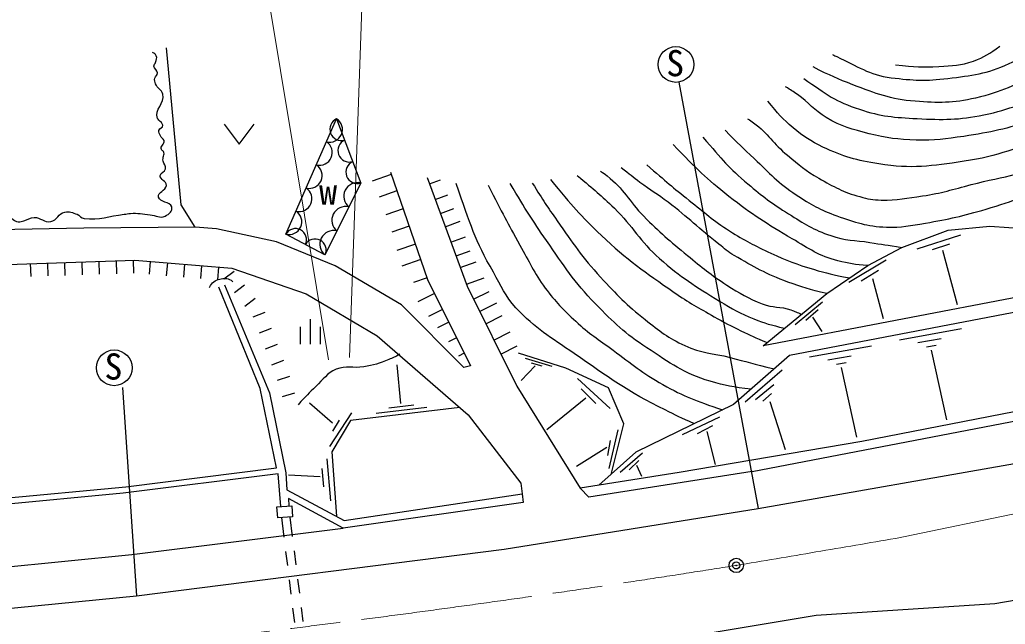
# Model space of a CAD drawing. Units: millimetres at full size, sheet at 1:1000; details may follow other scales. Extents: x 40000 to 680000, y 20000 to 380000.
# Drawn here: x 112099 to 181034, y 278766 to 321068 of the extents above; entities that cross this region are included whole.
import ezdxf
from ezdxf.enums import TextEntityAlignment as Align

# ---------------------------------------------------------------- set-up
doc = ezdxf.new("R2010")
doc.units = ezdxf.units.MM
doc.header["$LTSCALE"] = 1000
doc.header["$PDMODE"] = 32
doc.header["$PDSIZE"] = 500
doc.linetypes.add('CHAIN', pattern=[18.5, 12, -1.5, 3.5, -1.5])
for name, color, linetype, lineweight in [('M-BGD', 7, 'Continuous', 25), ('M-BMK', 2, 'CHAIN', 13), ('M-BMK-SRVR', 3, 'Continuous', 25), ('M-STR-HTXT', 7, 'Continuous', 13)]:
    doc.layers.add(name, color=color, linetype=linetype, lineweight=lineweight)
doc.styles.add('ＭＳ ゴシック', font='')
doc.styles.get('ＭＳ ゴシック').set_extended_font_data('MS Gothic')

msp = doc.modelspace()

# ---------------------------------------------------------------- linework, layer by layer
at = {"layer": 'M-BGD'}
for p, q in [((123390, 308104), (122363, 319110)), ((158194, 316699), (163750, 286873)), ((126408, 313761), (127458, 312361)), ((127458, 312361), (128508, 313761)), ((138079, 310238), (136758, 309779)), ((138022, 310400), (140629, 302896)), ((140596, 310033), (143391, 302423)), ((140765, 309573), (141538, 309857)), ((138478, 309090), (137232, 308658)), ((141160, 308497), (142054, 308825)), ((124365, 306550), (123390, 308104)), ((138913, 307836), (137708, 307417)), ((141526, 307499), (142474, 307847)), ((141863, 306584), (142904, 306966)), ((116577, 306471), (103303, 306226)), ((124365, 306550), (116577, 306471)), ((125865, 306445), (124365, 306550)), ((130052, 305524), (125865, 306445)), ((139338, 306614), (138129, 306194)), ((173800, 305140), (177029, 306334)), ((177029, 306334), (179961, 306615)), ((179961, 306615), (183163, 306394)), ((134159, 303838), (130052, 305524)), ((142261, 305499), (143269, 305869)), ((174862, 305045), (177916, 306011)), ((175950, 304993), (177144, 305396)), ((139772, 305365), (138478, 304916)), ((142615, 304536), (143613, 304902)), ((171430, 303876), (173800, 305140)), ((176652, 304940), (177670, 301148)), ((102132, 303647), (120142, 304240)), ((114037, 304039), (114067, 303139)), ((115237, 304078), (115266, 303179)), ((116436, 304118), (116466, 303218)), ((117635, 304157), (117665, 303258)), ((118835, 304197), (118864, 303297)), ((120034, 304236), (120064, 303337)), ((120142, 304240), (126930, 303678)), ((121230, 304150), (121156, 303253)), ((122426, 304051), (122352, 303154)), ((140148, 304280), (138837, 303825)), ((142914, 303721), (144021, 304128)), ((170087, 302711), (172703, 304273)), ((112838, 303999), (112867, 303100)), ((123622, 303952), (123548, 303055)), ((124818, 303853), (124744, 302956)), ((126014, 303754), (125940, 302857)), ((127101, 303455), (126387, 302908)), ((126930, 303678), (132135, 301882)), ((138793, 301126), (134159, 303838)), ((192969, 303778), (164093, 298242)), ((168551, 301910), (171430, 303876)), ((170947, 302798), (172158, 303536)), ((140593, 303002), (139642, 302671)), ((140629, 302896), (143631, 296854)), ((143342, 302555), (144580, 303010)), ((171737, 302956), (172492, 300165)), ((128928, 295253), (126032, 302345)), ((126432, 302528), (129573, 294953)), ((127831, 302503), (127116, 301956)), ((143391, 302423), (146866, 295429)), ((143847, 301505), (144943, 302049)), ((191600, 302497), (165929, 297570)), ((128561, 301551), (127846, 301003)), ((132135, 301882), (137111, 298959)), ((141119, 301909), (139955, 301331)), ((144269, 300655), (145462, 301247)), ((164093, 298242), (168551, 301910)), ((166341, 299747), (168248, 301327)), ((129251, 300576), (128412, 300253)), ((143164, 296726), (138793, 301126)), ((141672, 300796), (140700, 300313)), ((167078, 300040), (167944, 300789)), ((132432, 298358), (132432, 300108)), ((142114, 299907), (141317, 299511)), ((144697, 299794), (145849, 300366)), ((167546, 300262), (168213, 299244)), ((129683, 299456), (128843, 299133)), ((131732, 298358), (131732, 299583)), ((133132, 298358), (133132, 299583)), ((145262, 298657), (146408, 299226)), ((173625, 298678), (177978, 299468)), ((137111, 298959), (143457, 293430)), ((142655, 298818), (142084, 298535)), ((174924, 298485), (176539, 298766)), ((130114, 298336), (129274, 298013)), ((145754, 297667), (146902, 298238)), ((167330, 297470), (171683, 298260)), ((175521, 298169), (176188, 298292)), ((175854, 297941), (176925, 293078)), ((130545, 297216), (129705, 296893)), ((143196, 297729), (142792, 297528)), ((150295, 296693), (146985, 297740)), ((147462, 297380), (149322, 296818)), ((165929, 297570), (162019, 294135)), ((168629, 297277), (170244, 297558)), ((138755, 294217), (138510, 296920)), ((143631, 296854), (143164, 296726)), ((148152, 296842), (147169, 295812)), ((147871, 297064), (148609, 296842)), ((153291, 295317), (150295, 296693)), ((162837, 294328), (165434, 296575)), ((169226, 296961), (169893, 297084)), ((169559, 296733), (170630, 291870)), ((130973, 296096), (130112, 295833)), ((151101, 295964), (153395, 293869)), ((192645, 295776), (170996, 291552)), ((119280, 295337), (120264, 280764)), ((130058, 289720), (128928, 295253)), ((146866, 295429), (151309, 288291)), ((151359, 295239), (152400, 294209)), ((154344, 292781), (153291, 295317)), ((163574, 294503), (164855, 295539)), ((129573, 294953), (130703, 289364)), ((131323, 294948), (130462, 294685)), ((151698, 294595), (148971, 292383)), ((164083, 294380), (164680, 294907)), ((133981, 292836), (132366, 294240)), ((142887, 293926), (135242, 293035)), ((140581, 293924), (137023, 293515)), ((137913, 293913), (139656, 294123)), ((162019, 294135), (155204, 290803)), ((163321, 289452), (187520, 294103)), ((164557, 294345), (165628, 290993)), ((135303, 293561), (133770, 291198)), ((135242, 293035), (133925, 290823)), ((134437, 293058), (133981, 292274)), ((143457, 293430), (147143, 288638)), ((158466, 292040), (161075, 293292)), ((153933, 292372), (153301, 289668)), ((153464, 289256), (154344, 292781)), ((159496, 292122), (160584, 292672)), ((153407, 291634), (153208, 290581)), ((160151, 292262), (160748, 289957)), ((153161, 291143), (151054, 289809)), ((170996, 291552), (158226, 289388)), ((133571, 290343), (133840, 287406)), ((133925, 290823), (134258, 286320)), ((155204, 290803), (152610, 288498)), ((154099, 289407), (155667, 290772)), ((154715, 289579), (155410, 290218)), ((163750, 286873), (183807, 290395)), ((119513, 288372), (130058, 289720)), ((133220, 289676), (133337, 288377)), ((155230, 289898), (155589, 289134)), ((130186, 289292), (119339, 287942)), ((130355, 287009), (130186, 289292)), ((130703, 289364), (130780, 288179)), ((133103, 289080), (130903, 289208)), ((158226, 289388), (151309, 288291)), ((163321, 289452), (151897, 287661)), ((88158, 285508), (119513, 288372)), ((130780, 288179), (134802, 286029)), ((147143, 288638), (147246, 287892)), ((151309, 288291), (151897, 287661)), ((119339, 287942), (88169, 284965)), ((134722, 285485), (130891, 287568)), ((130891, 287568), (130917, 287049)), ((134802, 286029), (147246, 287892)), ((147246, 287892), (147313, 287281)), ((130087, 286990), (131130, 287065)), ((130142, 286210), (130087, 286990)), ((131130, 287065), (131186, 286284)), ((147313, 287281), (134722, 285485)), ((145991, 284016), (163750, 286873)), ((131186, 286284), (130142, 286210)), ((130403, 286229), (130573, 284854)), ((130997, 286271), (131166, 284905)), ((119945, 283657), (134722, 285485)), ((120264, 280764), (145991, 284016)), ((88534, 280540), (119945, 283657)), ((130695, 283861), (130818, 282869)), ((131289, 283912), (131411, 282920)), ((180295, 280215), (190343, 281995)), ((130941, 281876), (131063, 280884)), ((131534, 281927), (131657, 280935)), ((103808, 279152), (120264, 280764)), ((131186, 279892), (131309, 278899)), ((131780, 279942), (131902, 278950)), ((167807, 279400), (180295, 280215)), ((157038, 277597), (167807, 279400))]:
    msp.add_line(p, q, dxfattribs=at)
msp.add_lwpolyline([(133449, 304612), (130711, 306060), (134265, 314143), (135951, 309641)], close=True, dxfattribs=at)
for centre in [(157998, 317934), (118709, 296711)]:
    msp.add_circle(centre, 1250, dxfattribs=at)
for centre, radius, start, end in [((133777, 313393), 895, 255.57735, 56.94869), ((134596, 313411), 803, 114.30296, 286.73568), ((133067, 311777), 895, 255.57735, 56.94869), ((135158, 311911), 803, 114.30296, 286.73568), ((132356, 310160), 895, 255.57735, 56.94869), ((135719, 310410), 803, 114.30296, 286.73568), ((135721, 308710), 959, 76.15325, 230.95688), ((131645, 308543), 895, 255.57735, 56.94869), ((130934, 306927), 895, 255.57735, 56.94869), ((134887, 307033), 959, 76.15325, 230.95688), ((131384, 305676), 775, 333.96314, 150.29296), ((134053, 305357), 959, 76.15325, 230.95688), ((132753, 304952), 775, 333.96314, 150.29296)]:
    msp.add_arc(centre, radius, start, end, dxfattribs=at)
for points, knots in [([(193747, 319640), (191616, 317977), (190881, 317419), (188843, 316329), (186677, 315170), (185349, 314721), (182998, 314012), (181130, 313448), (180057, 313190), (178127, 312906), (176840, 312717), (176108, 312588), (174809, 312642), (173513, 312697), (172773, 312762), (171518, 313090), (170305, 313407), (169584, 313567), (168516, 314222), (167655, 314751), (167316, 315248), (166489, 315828), (166173, 316050), (166067, 316127), (165672, 316381)], [0, 0, 0, 0, 1, 1, 1, 2, 2, 2, 3, 3, 3, 4, 4, 4, 5, 5, 5, 6, 6, 6, 7, 7, 7, 8, 8, 8, 8]), ([(166935, 316958), (168538, 315826), (169180, 315346), (170832, 314799), (172348, 314296), (173274, 314229), (174869, 314149), (176694, 314058), (177750, 314040), (179538, 314413), (181404, 314802), (182405, 315251), (184137, 316045), (185411, 316629), (186043, 317115), (187244, 317835), (188316, 318478), (188660, 318694), (189965, 319521)], [0, 0, 0, 0, 1, 1, 1, 2, 2, 2, 3, 3, 3, 4, 4, 4, 5, 5, 5, 6, 6, 6, 6]), ([(186858, 319556), (186776, 319462), (186742, 319437), (186665, 319363), (185585, 318321), (184777, 317946), (183418, 317309), (181727, 316517), (180779, 316005), (178959, 315589), (177346, 315219), (176378, 315230), (174729, 315360), (172975, 315500), (172020, 315894), (170376, 316519), (169259, 316943), (168849, 317121), (167585, 317765)], [0, 0, 0, 0, 1, 1, 1, 2, 2, 2, 3, 3, 3, 4, 4, 4, 5, 5, 5, 6, 6, 6, 6]), ([(168954, 318625), (169094, 318555), (169135, 318539), (169252, 318485), (170700, 317814), (171479, 317214), (173061, 317010), (174591, 316814), (175480, 316767), (177011, 316958), (178719, 317170), (179729, 317276), (181294, 317993), (182489, 318541), (182970, 318856), (184155, 319766)], [0, 0, 0, 0, 1, 1, 1, 2, 2, 2, 3, 3, 3, 4, 4, 4, 5, 5, 5, 5]), ([(173361, 317908), (174751, 317777), (175209, 317715), (176389, 317803), (177343, 317874), (177914, 317837), (178811, 318172), (179588, 318462), (179906, 318674), (180654, 319225)], [0, 0, 0, 0, 1, 1, 1, 2, 2, 2, 3, 3, 3, 3]), ([(64714, 308405), (64706, 308183), (64698, 308073), (64776, 307883), (64848, 307709), (65009, 307674), (65057, 307492), (65110, 307293), (64952, 307173), (64987, 306970), (65021, 306771), (65162, 306709), (65260, 306533), (65314, 306436), (65339, 306379), (65377, 306275), (65499, 305941), (65351, 305680), (65541, 305378), (65615, 305260), (65717, 305237), (65783, 305113), (65883, 304921), (65788, 304775), (65767, 304559), (65754, 304419), (65632, 304337), (65689, 304208), (65794, 303968), (65974, 303909), (66110, 303685), (66135, 303646), (66128, 303615), (66134, 303568), (66168, 303302), (66042, 303136), (66126, 302882), (66196, 302670), (66331, 302598), (66430, 302398), (66491, 302274), (66563, 302209), (66563, 302070), (66562, 301967), (66425, 301928), (66454, 301829), (66511, 301632), (66651, 301549), (66844, 301478), (67018, 301413), (67136, 301421), (67320, 301454), (67467, 301480), (67535, 301545), (67678, 301587), (67935, 301662), (68090, 301696), (68357, 301680), (68408, 301677), (68417, 301598), (68466, 301610), (68778, 301686), (68837, 301981), (69145, 302070), (69361, 302133), (69499, 301921), (69715, 301985), (69847, 302024), (69871, 302134), (69980, 302219), (70135, 302339), (70206, 302468), (70401, 302492), (70594, 302515), (70613, 302185), (70807, 302203), (71121, 302233), (71168, 302594), (71478, 302656), (71633, 302686), (71702, 302536), (71860, 302523), (72022, 302509), (72118, 302517), (72273, 302562), (72436, 302609), (72484, 302738), (72648, 302780), (72908, 302848), (73072, 302674), (73334, 302734), (73528, 302778), (73619, 302858), (73795, 302952), (73977, 303049), (74044, 303186), (74247, 303225), (74564, 303286), (74736, 302855), (75035, 302975), (75181, 303034), (75189, 303171), (75316, 303264), (75509, 303406), (75647, 303471), (75886, 303490), (76098, 303507), (76174, 303244), (76385, 303272), (76713, 303316), (76819, 303565), (77134, 303670), (77293, 303723), (77396, 303659), (77563, 303670), (77936, 303693), (78182, 303593), (78515, 303763), (78756, 303887), (78798, 304110), (79053, 304200), (79401, 304323), (79610, 303861), (79966, 303958), (80140, 304006), (80149, 304174), (80278, 304302), (80359, 304382), (80385, 304469), (80496, 304497), (80700, 304548), (80817, 304398), (81027, 304411), (81545, 304444), (81794, 304759), (82314, 304746), (82481, 304742), (82520, 304414), (82657, 304489), (82924, 304635), (82923, 304949), (83195, 305129), (83255, 305168), (83304, 305103), (83375, 305090), (83840, 305000), (84126, 304702), (84569, 304871), (84789, 304955), (84806, 305202), (85037, 305253), (85244, 305300), (85355, 305134), (85567, 305136), (85937, 305140), (86118, 305339), (86488, 305355), (86891, 305373), (87124, 305087), (87510, 305207), (87735, 305276), (87758, 305494), (87970, 305597), (88195, 305706), (88362, 305611), (88610, 305573), (88734, 305555), (88789, 305461), (88914, 305472), (89172, 305494), (89281, 305661), (89538, 305698), (89762, 305730), (89890, 305622), (90115, 305644), (90271, 305658), (90352, 305703), (90505, 305729), (91095, 305830), (91437, 305797), (92035, 305820), (92140, 305824), (92204, 305784), (92305, 305815), (92574, 305897), (92665, 306118), (92945, 306148), (93249, 306180), (93395, 305852), (93694, 305919), (93774, 305937), (93804, 305986), (93870, 306034), (93996, 306124), (94032, 306241), (94183, 306278), (94564, 306372), (94780, 306069), (95172, 306099), (95384, 306115), (95501, 306160), (95699, 306239), (95868, 306306), (95927, 306441), (96108, 306461), (96442, 306499), (96581, 306144), (96916, 306169), (97215, 306191), (97313, 306440), (97606, 306508), (97807, 306555), (97928, 306552), (98133, 306532), (98297, 306516), (98377, 306419), (98542, 306426), (98840, 306439), (98972, 306625), (99268, 306660), (99581, 306698), (99760, 306636), (100075, 306614), (100286, 306599), (100404, 306538), (100614, 306567), (100892, 306605), (101030, 306706), (101304, 306766), (101493, 306807), (101603, 306838), (101795, 306824), (102049, 306805), (102162, 306639), (102416, 306625), (102673, 306611), (102770, 306839), (103024, 306883), (103599, 306982), (103928, 306530), (104499, 306649), (104773, 306705), (104875, 306912), (105154, 306941), (105488, 306976), (105638, 306673), (105973, 306684), (106368, 306697), (106537, 306941), (106921, 307035), (107216, 307107), (107391, 307144), (107693, 307117), (108014, 307088), (108137, 306744), (108454, 306801), (108649, 306836), (108711, 306983), (108899, 307047), (109549, 307268), (110042, 306630), (110654, 306941), (110845, 307038), (110878, 307208), (111075, 307292), (111432, 307444), (111612, 306939), (112000, 306929), (112152, 306926), (112238, 306951), (112386, 306988), (112676, 307061), (112812, 307236), (113111, 307234), (113578, 307230), (113811, 306854), (114270, 306941), (114726, 307028), (114795, 307532), (115253, 307608), (115587, 307664), (115787, 307566), (116107, 307456), (116321, 307383), (116374, 307171), (116599, 307152), (117698, 307056), (118313, 307315), (119407, 307456), (119577, 307478), (119670, 307502), (119840, 307515), (120379, 307553), (120682, 307462), (121221, 307421), (121633, 307389), (121902, 307149), (122274, 307327), (122552, 307461), (122805, 307699), (122731, 307971), (122622, 308368), (121893, 308254), (121806, 308661), (121733, 309007), (122314, 309090), (122356, 309469), (122392, 309789), (121889, 309851), (121923, 310171), (121948, 310400), (122249, 310402), (122298, 310627), (122345, 310848), (122163, 310956), (122122, 311177), (122074, 311438), (122279, 311627), (122146, 311856), (122108, 311920), (122040, 311919), (122005, 311985), (121885, 312213), (122272, 312372), (122192, 312617), (122143, 312768), (122003, 312789), (121935, 312933), (121869, 313073), (121811, 313167), (121841, 313319), (121876, 313492), (122132, 313507), (122110, 313682), (122089, 313857), (121950, 313905), (121841, 314044), (121805, 314091), (121771, 314108), (121748, 314161), (121476, 314782), (122283, 315203), (122110, 315858), (122024, 316188), (121720, 316250), (121607, 316572), (121554, 316725), (121517, 316823), (121549, 316982), (121580, 317138), (121749, 317185), (121736, 317344), (121719, 317554), (121516, 317615), (121490, 317824), (121477, 317934), (121585, 317973), (121607, 318082), (121644, 318261), (121730, 318389), (121642, 318550), (121580, 318663), (121509, 318714), (121397, 318772)], [0, 0, 0, 0, 1, 1, 1, 2, 2, 2, 3, 3, 3, 4, 4, 4, 5, 5, 5, 6, 6, 6, 7, 7, 7, 8, 8, 8, 9, 9, 9, 10, 10, 10, 11, 11, 11, 12, 12, 12, 13, 13, 13, 14, 14, 14, 15, 15, 15, 16, 16, 16, 17, 17, 17, 18, 18, 18, 19, 19, 19, 20, 20, 20, 21, 21, 21, 22, 22, 22, 23, 23, 23, 24, 24, 24, 25, 25, 25, 26, 26, 26, 27, 27, 27, 28, 28, 28, 29, 29, 29, 30, 30, 30, 31, 31, 31, 32, 32, 32, 33, 33, 33, 34, 34, 34, 35, 35, 35, 36, 36, 36, 37, 37, 37, 38, 38, 38, 39, 39, 39, 40, 40, 40, 41, 41, 41, 42, 42, 42, 43, 43, 43, 44, 44, 44, 45, 45, 45, 46, 46, 46, 47, 47, 47, 48, 48, 48, 49, 49, 49, 50, 50, 50, 51, 51, 51, 52, 52, 52, 53, 53, 53, 54, 54, 54, 55, 55, 55, 56, 56, 56, 57, 57, 57, 58, 58, 58, 59, 59, 59, 60, 60, 60, 61, 61, 61, 62, 62, 62, 63, 63, 63, 64, 64, 64, 65, 65, 65, 66, 66, 66, 67, 67, 67, 68, 68, 68, 69, 69, 69, 70, 70, 70, 71, 71, 71, 72, 72, 72, 73, 73, 73, 74, 74, 74, 75, 75, 75, 76, 76, 76, 77, 77, 77, 78, 78, 78, 79, 79, 79, 80, 80, 80, 81, 81, 81, 82, 82, 82, 83, 83, 83, 84, 84, 84, 85, 85, 85, 86, 86, 86, 87, 87, 87, 88, 88, 88, 89, 89, 89, 90, 90, 90, 91, 91, 91, 92, 92, 92, 93, 93, 93, 94, 94, 94, 95, 95, 95, 96, 96, 96, 97, 97, 97, 98, 98, 98, 99, 99, 99, 100, 100, 100, 101, 101, 101, 102, 102, 102, 103, 103, 103, 104, 104, 104, 105, 105, 105, 106, 106, 106, 107, 107, 107, 108, 108, 108, 109, 109, 109, 110, 110, 110, 111, 111, 111, 112, 112, 112, 113, 113, 113, 114, 114, 114, 115, 115, 115, 116, 116, 116, 117, 117, 117, 118, 118, 118, 119, 119, 119, 120, 120, 120, 121, 121, 121, 121]), ([(161434, 313331), (162390, 312363), (162657, 312104), (163470, 311347), (164578, 310318), (165137, 309648), (166402, 308820), (167448, 308134), (168063, 307754), (169246, 307345), (170561, 306890), (171330, 306602), (172721, 306555), (173789, 306520), (174388, 306659), (175442, 306836), (177121, 307118), (178060, 307325), (179690, 307819), (181650, 308414), (182758, 308774), (184587, 309697), (185900, 310361), (186577, 310842), (187852, 311576), (192010, 313966), (194444, 315130), (198498, 317693), (199335, 318222), (199617, 318389), (200631, 319062)], [0, 0, 0, 0, 1, 1, 1, 2, 2, 2, 3, 3, 3, 4, 4, 4, 5, 5, 5, 6, 6, 6, 7, 7, 7, 8, 8, 8, 9, 9, 9, 10, 10, 10, 10]), ([(163010, 314136), (163212, 314012), (163269, 313963), (163431, 313847), (164472, 313101), (164802, 312383), (165801, 311582), (166627, 310919), (167058, 310486), (167986, 309976), (169063, 309384), (169669, 309003), (170856, 308686), (171429, 308533), (171763, 308456), (172357, 308449), (173494, 308434), (174128, 308576), (175253, 308738), (176601, 308933), (177329, 309196), (178650, 309528), (181060, 310134), (182477, 310291), (184785, 311214), (187425, 312269), (188559, 313544), (190998, 315005), (193739, 316647), (194623, 317155), (198055, 319139)], [0, 0, 0, 0, 1, 1, 1, 2, 2, 2, 3, 3, 3, 4, 4, 4, 5, 5, 5, 6, 6, 6, 7, 7, 7, 8, 8, 8, 9, 9, 9, 10, 10, 10, 10]), ([(195475, 319112), (192836, 317483), (192102, 317027), (189866, 315821), (187684, 314645), (186485, 313914), (184179, 313004), (181888, 312100), (180585, 311526), (178149, 311161), (175850, 310816), (174496, 310613), (172199, 310977), (170618, 311227), (169719, 311470), (168276, 312161), (167404, 312579), (166942, 312889), (166196, 313504), (165421, 314143), (165164, 314467), (164432, 315374)], [0, 0, 0, 0, 1, 1, 1, 2, 2, 2, 3, 3, 3, 4, 4, 4, 5, 5, 5, 6, 6, 6, 7, 7, 7, 7]), ([(171430, 303876), (170483, 303932), (170135, 303996), (169330, 304199), (167986, 304538), (167328, 305039), (166131, 305739), (164337, 306789), (163339, 307411), (161708, 308701), (160073, 309995), (159526, 310557), (157798, 312335)], [0, 0, 0, 0, 1, 1, 1, 2, 2, 2, 3, 3, 3, 4, 4, 4, 4]), ([(159890, 312839), (161259, 311252), (161680, 310717), (163032, 309574), (164084, 308684), (164712, 308225), (165875, 307486), (166970, 306790), (167600, 306388), (168824, 305958), (169848, 305599), (170491, 305658), (171563, 305485), (172435, 305343), (172714, 305301), (173800, 305140)], [0, 0, 0, 0, 1, 1, 1, 2, 2, 2, 3, 3, 3, 4, 4, 4, 5, 5, 5, 5]), ([(155953, 310924), (157361, 309701), (157740, 309367), (158929, 308423), (160009, 307564), (160586, 307039), (161746, 306290), (162824, 305593), (163477, 305276), (164642, 304736), (165770, 304214), (166426, 303959), (167617, 303604), (168589, 303315), (168947, 303233), (170140, 302996)], [0, 0, 0, 0, 1, 1, 1, 2, 2, 2, 3, 3, 3, 4, 4, 4, 5, 5, 5, 5]), ([(152715, 310476), (152942, 310334), (153007, 310272), (153189, 310134), (154371, 309235), (154703, 308377), (155743, 307317), (156865, 306173), (157561, 305598), (158797, 304578), (159839, 303718), (160430, 303237), (161562, 302498), (162478, 301899), (163023, 301596), (164037, 301182), (164776, 300880), (165290, 301041), (166038, 300761), (166330, 300651), (166445, 300612), (166773, 300447)], [0, 0, 0, 0, 1, 1, 1, 2, 2, 2, 3, 3, 3, 4, 4, 4, 5, 5, 5, 6, 6, 6, 7, 7, 7, 7]), ([(168551, 301910), (167274, 302208), (166870, 302332), (165827, 302709), (164283, 303268), (163488, 303764), (162062, 304578), (161615, 304833), (161416, 305054), (161009, 305368), (159585, 306466), (158889, 307208), (157454, 308291), (156700, 308860), (156234, 309118), (155479, 309686), (154958, 310079), (154788, 310210), (154163, 310713)], [0, 0, 0, 0, 1, 1, 1, 2, 2, 2, 3, 3, 3, 4, 4, 4, 5, 5, 5, 6, 6, 6, 6]), ([(159293, 292802), (158309, 293216), (158029, 293370), (157234, 293763), (154612, 295058), (153278, 296047), (150875, 297712), (149214, 298864), (148185, 299432), (146807, 300911), (146022, 301754), (145804, 302403), (145227, 303400), (143912, 305674), (143673, 306668), (142621, 309600)], [0, 0, 0, 0, 1, 1, 1, 2, 2, 2, 3, 3, 3, 4, 4, 4, 5, 5, 5, 5]), ([(163263, 295228), (161964, 295352), (161490, 295460), (160393, 295777), (158517, 296320), (157609, 297046), (155970, 298107), (154418, 299112), (153661, 299859), (152376, 301188), (150855, 302760), (150186, 303813), (148940, 305611), (147889, 307128), (147550, 307677), (146412, 309600)], [0, 0, 0, 0, 1, 1, 1, 2, 2, 2, 3, 3, 3, 4, 4, 4, 5, 5, 5, 5]), ([(147952, 309640), (148749, 308360), (148986, 308010), (149690, 306994), (150800, 305394), (151422, 304485), (152731, 303044), (153861, 301800), (154539, 301132), (155851, 300082), (156860, 299275), (157443, 298808), (158616, 298265), (159776, 297728), (160545, 297757), (161783, 297434), (162986, 297121), (163364, 297023), (164866, 296635)], [0, 0, 0, 0, 1, 1, 1, 2, 2, 2, 3, 3, 3, 4, 4, 4, 5, 5, 5, 6, 6, 6, 6]), ([(149227, 309886), (150774, 307990), (151290, 307402), (152782, 305976), (154610, 304230), (155802, 303431), (157877, 301987), (158928, 301256), (159571, 300927), (160681, 300289), (161393, 299879), (161800, 299662), (162537, 299301), (163244, 298956), (163488, 298850), (164374, 298473)], [0, 0, 0, 0, 1, 1, 1, 2, 2, 2, 3, 3, 3, 4, 4, 4, 5, 5, 5, 5]), ([(151084, 310163), (152349, 309132), (152713, 308811), (153690, 307872), (155021, 306592), (155462, 305574), (156850, 304357), (158362, 303032), (159334, 302431), (161048, 301379), (161948, 300827), (162462, 300515), (163446, 300131), (164264, 299811), (164591, 299721), (165599, 299482)], [0, 0, 0, 0, 1, 1, 1, 2, 2, 2, 3, 3, 3, 4, 4, 4, 5, 5, 5, 5]), ([(144872, 309482), (145902, 307455), (146171, 306904), (147084, 305295), (147756, 304110), (148058, 303395), (148861, 302294), (149588, 301297), (150089, 300802), (150994, 299964), (151937, 299089), (152563, 298710), (153600, 297949), (154932, 296972), (155634, 296347), (157076, 295540), (158626, 294673), (159294, 294451), (161261, 293764)], [0, 0, 0, 0, 1, 1, 1, 2, 2, 2, 3, 3, 3, 4, 4, 4, 5, 5, 5, 6, 6, 6, 6]), ([(125368, 302341), (125474, 302527), (125522, 302620), (125680, 302736), (125821, 302839), (125919, 302873), (126088, 302915), (126389, 302988), (126621, 303011), (126878, 302838), (126931, 302803), (126961, 302787), (127005, 302736)], [0, 0, 0, 0, 1, 1, 1, 2, 2, 2, 3, 3, 3, 4, 4, 4, 4]), ([(138680, 297657), (138332, 297466), (138215, 297417), (137906, 297285), (137253, 297005), (136858, 296902), (136158, 296783), (135415, 296657), (134931, 296903), (134237, 296611), (133567, 296329), (133349, 295904), (132818, 295407), (132309, 294931), (132143, 294753), (131571, 294132)], [0, 0, 0, 0, 1, 1, 1, 2, 2, 2, 3, 3, 3, 4, 4, 4, 5, 5, 5, 5])]:
    msp.add_open_spline(points, degree=3, knots=knots, dxfattribs=at)
at = {"layer": 'M-BMK'}
msp.add_line((173363, 284776), (260398, 302783), dxfattribs=at)
for centre, radius, start, end in [((-324669, 3186170), 2943828, 279.51996, 279.74005), ((19437, 1177910), 906342, 272.71183, 279.06362)]:
    msp.add_arc(centre, radius, start, end, dxfattribs=at)
at = {"layer": 'M-BMK-SRVR'}
msp.add_circle((162214, 282885), 500, dxfattribs=at)
msp.add_point((162214, 282885), dxfattribs=at)
at = {"layer": 'M-STR-HTXT'}
for p, q in [((127973, 331694), (133705, 297278)), ((136366, 331554), (135171, 297424))]:
    msp.add_line(p, q, dxfattribs=at)

# ---------------------------------------------------------------- texts
at = {"layer": 'M-BGD', "style": 'ＭＳ ゴシック'}
for s, p in [('S', (157319, 316560)), ('w', (133043, 307567)), ('S', (118030, 295337))]:
    msp.add_text(s, height=1833, dxfattribs=at).set_placement(p, align=Align.BOTTOM_LEFT)

doc.saveas('drawing.dxf')
